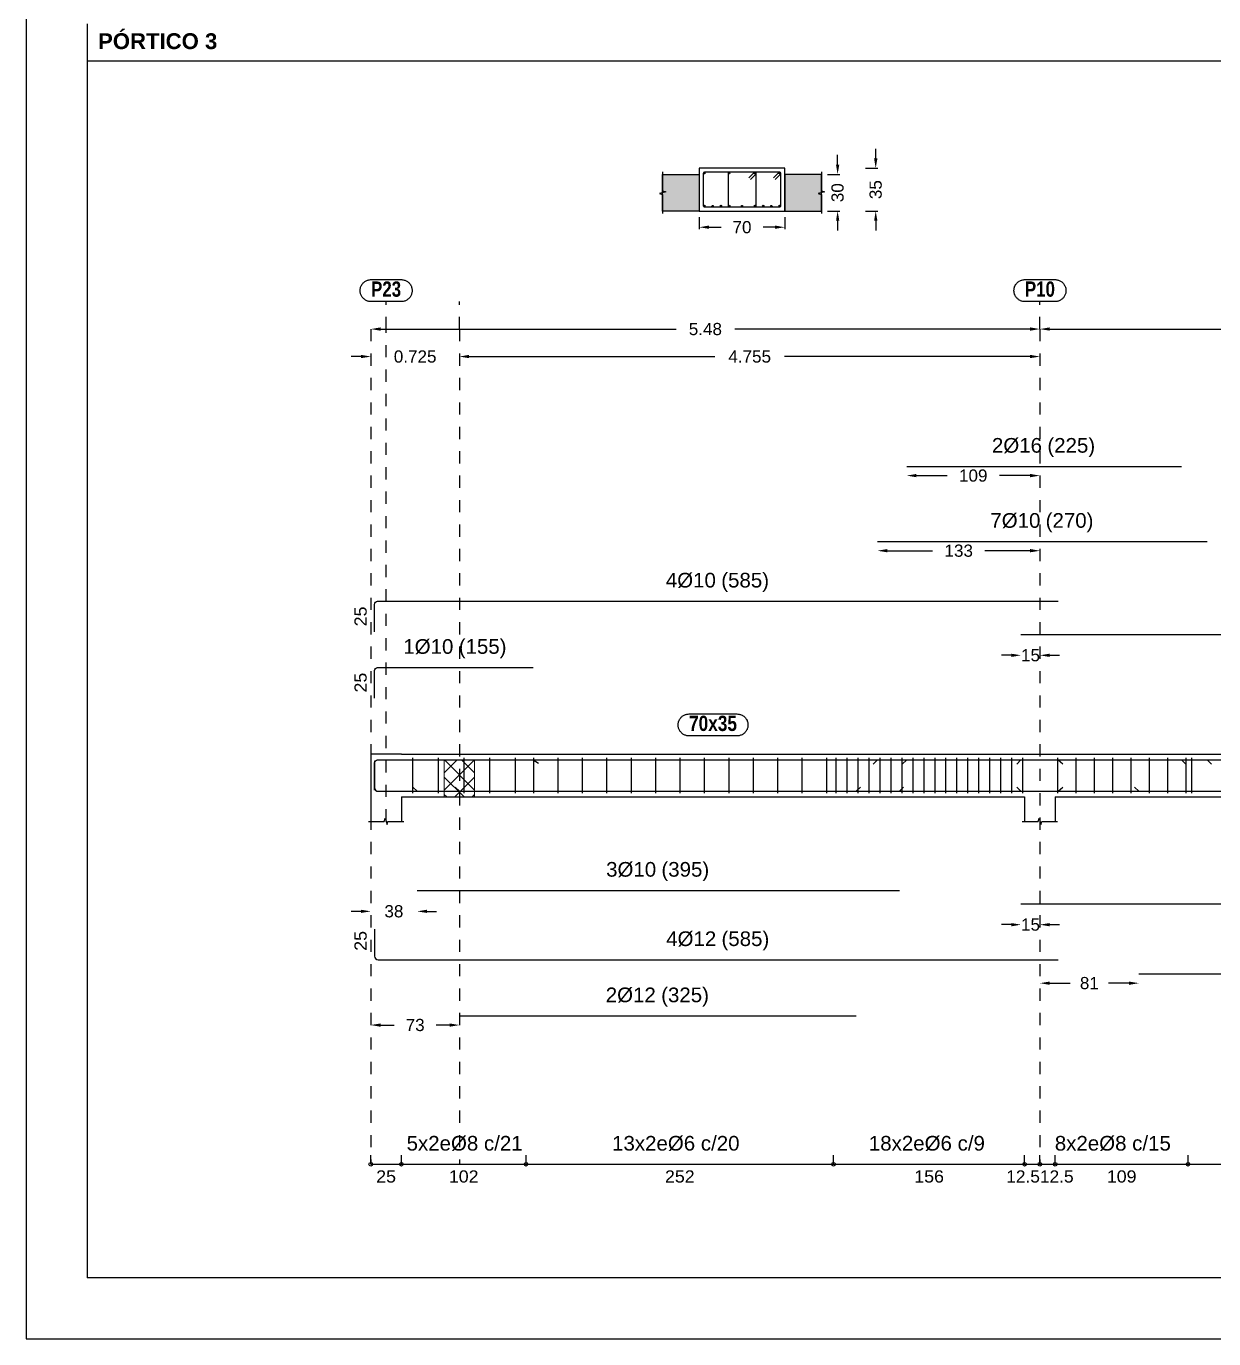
# Model space of a CAD drawing. Extents: x 2455 to 9764, y -806 to 181.
# Drawn here: x 5025.02 to 5034.75, y -409.26 to -398.52 of the extents above; entities that cross this region are included whole.
import ezdxf
from ezdxf.enums import TextEntityAlignment as Align

# ---------------------------------------------------------------- set-up
doc = ezdxf.new("R2010")
doc.units = 0
doc.header["$LTSCALE"] = 0.2
doc.header["$MEASUREMENT"] = 0
doc.linetypes.add('CYPE_RAYAPUNTO', pattern=[0.4125, 0.2025, -0.105, 0, -0.105])
doc.linetypes.add('PUNTOS2', pattern=[0.125, 0, -0.125])
doc.layers.add('01_cartela', color=6, linetype='CONTINUOUS', plot=False)
for name, color, linetype in [('01_cotas', 4, 'CONTINUOUS'), ('01_parcela', 7, 'CONTINUOUS'), ('01_primera', 5, 'CONTINUOUS'), ('01_texto cartela', 4, 'CONTINUOUS'), ('ALZ_CONT_NUDOS', 5, 'CONTINUOUS'), ('ALZ_CONT_VIG_HORMIGON', 5, 'CONTINUOUS'), ('ALZ_COT_COT_LIN_APOYOS', 120, 'CYPE_RAYAPUNTO'), ('ALZ_REF_REF_REFERENCIA', 3, 'CONTINUOUS'), ('ALZ_REF_TEXTO_REF_NOMBRE', 3, 'CONTINUOUS'), ('ARM_LONGITUDINAL_Ø10', 4, 'CONTINUOUS'), ('ARM_LONGITUDINAL_Ø12', 4, 'CONTINUOUS'), ('ARM_LONGITUDINAL_Ø16', 4, 'CONTINUOUS'), ('ARM_TRANSVERSAL_Ø6', 4, 'CONTINUOUS'), ('ARM_TRANSVERSAL_Ø8', 4, 'CONTINUOUS'), ('SEC_CONT_FORJADOS_SECCION', 8, 'CONTINUOUS'), ('SEC_CONT_VIG_HORMIGON_SECCION', 2, 'CONTINUOUS'), ('UNI_CORTANTES', 3, 'CONTINUOUS')]:
    doc.layers.add(name, color=color, linetype=linetype)
doc.layers.add('VIG_CARAS', color=5, linetype='CONTINUOUS', lineweight=9)
doc.styles.add('BERNARDO', font='GOTHICB.TTF')
doc.styles.add('CYPETXT_0.15', font='arial.ttf', dxfattribs={"height": 0.1})
doc.styles.add('Estilo1', font='swissel.ttf')
doc.styles.add('NIEVES2', font='sanss___.ttf')
doc.styles.add('NIEVES3', font='swisseb.ttf')
doc.styles.add('ROMANS', font='romans')
doc.dimstyles.new('DECIMAL-50', dxfattribs={"dimtxt": 0.08, "dimasz": 0.15, "dimexe": 0.05, "dimexo": 0.05, "dimgap": 0.09, "dimtad": 0, "dimzin": 0, "dimdsep": 46, "dimtxsty": 'ROMANS', "dimblk": 'DOTSMALL', "dimcen": 0.09, "dimclrt": 7, "dimadec": 0, "dimazin": 0, "dimtfac": 1.38, "dimtix": 1, "dimtofl": 0, "dimtmove": 2, "dimatfit": 3, "dimldrblk": 'OBLIQUE', "dimfxl": 1, "dimtolj": 1, "dimtzin": 0, "dimarcsym": 0})

# ---------------------------------------------------------------- blocks, each defined once
blk = doc.blocks.new('*D48')
at = {"layer": '01_cotas', "color": 0, "linetype": 'PUNTOS2', "lineweight": -2, "transparency": 16777216}
for p, q in [((5030.533, -400.079), (5030.533, -400.212)), ((5031.233, -400.079), (5031.233, -400.212))]:
    blk.add_line(p, q, dxfattribs=at)
at = {"layer": '01_cotas', "color": 0, "lineweight": -2, "transparency": 16777216}
for p, q in [((5030.613, -400.162), (5030.711, -400.162)), ((5031.153, -400.162), (5031.056, -400.162))]:
    blk.add_line(p, q, dxfattribs=at)
at = {"layer": '01_cotas', "color": 0, "transparency": 16777216}
for points in [[(5030.613, -400.148), (5030.613, -400.175), (5030.533, -400.162)], [(5031.153, -400.148), (5031.153, -400.175), (5031.233, -400.162)]]:
    blk.add_solid(points, dxfattribs=at)
at = {"layer": '01_cotas', "color": 5, "transparency": 16777216, "insert": (5030.883, -400.162), "char_height": 0.1, "attachment_point": 5, "style": 'Estilo1'}
blk.add_mtext('\\A1;70', dxfattribs=at)
blk = doc.blocks.new('*D49')
at = {"layer": '01_cotas', "color": 0, "lineweight": -2, "transparency": 16777216}
for p, q in [((5031.666, -399.649), (5031.666, -399.569)), ((5031.666, -400.109), (5031.666, -400.189))]:
    blk.add_line(p, q, dxfattribs=at)
at = {"layer": '01_cotas', "color": 0, "linetype": 'PUNTOS2', "lineweight": -2, "transparency": 16777216}
for p, q in [((5031.583, -399.729), (5031.716, -399.729)), ((5031.583, -400.029), (5031.716, -400.029))]:
    blk.add_line(p, q, dxfattribs=at)
at = {"layer": '01_cotas', "color": 0, "transparency": 16777216}
for points in [[(5031.653, -399.649), (5031.68, -399.649), (5031.666, -399.729)], [(5031.653, -400.109), (5031.68, -400.109), (5031.666, -400.029)]]:
    blk.add_solid(points, dxfattribs=at)
at = {"layer": '01_cotas', "color": 5, "transparency": 16777216, "insert": (5031.666, -399.879), "char_height": 0.1, "attachment_point": 5, "rotation": 90, "style": 'Estilo1'}
blk.add_mtext('\\A1;30', dxfattribs=at)
blk = doc.blocks.new('*D50')
at = {"layer": '01_cotas', "color": 0, "lineweight": -2, "transparency": 16777216}
for p, q in [((5031.978, -399.599), (5031.978, -399.519)), ((5031.978, -400.109), (5031.978, -400.189))]:
    blk.add_line(p, q, dxfattribs=at)
at = {"layer": '01_cotas', "color": 0, "linetype": 'PUNTOS2', "lineweight": -2, "transparency": 16777216}
for p, q in [((5031.895, -399.679), (5032.028, -399.679)), ((5031.895, -400.029), (5032.028, -400.029))]:
    blk.add_line(p, q, dxfattribs=at)
at = {"layer": '01_cotas', "color": 0, "transparency": 16777216}
for points in [[(5031.965, -399.599), (5031.992, -399.599), (5031.978, -399.679)], [(5031.965, -400.109), (5031.992, -400.109), (5031.978, -400.029)]]:
    blk.add_solid(points, dxfattribs=at)
at = {"layer": '01_cotas', "color": 5, "transparency": 16777216, "insert": (5031.978, -399.854), "char_height": 0.1, "attachment_point": 5, "rotation": 90, "style": 'Estilo1'}
blk.add_mtext('\\A1;35', dxfattribs=at)
blk = doc.blocks.new('*D57')
at = {"layer": '01_cotas', "color": 0, "lineweight": -2, "transparency": 16777216}
for p, q in [((5027.763, -401.221), (5027.683, -401.221)), ((5028.648, -401.221), (5028.728, -401.221))]:
    blk.add_line(p, q, dxfattribs=at)
at = {"layer": '01_cotas', "color": 0, "transparency": 16777216}
for points in [[(5027.763, -401.207), (5027.763, -401.234), (5027.843, -401.221)], [(5028.648, -401.207), (5028.648, -401.234), (5028.568, -401.221)]]:
    blk.add_solid(points, dxfattribs=at)
at = {"layer": '01_cotas', "color": 5, "transparency": 16777216, "insert": (5028.206, -401.221), "char_height": 0.1, "attachment_point": 5, "style": 'Estilo1'}
blk.add_mtext('\\A1;0.725', dxfattribs=at)
blk = doc.blocks.new('*D58')
at = {"layer": '01_cotas', "color": 0, "lineweight": -2, "transparency": 16777216}
for p, q in [((5028.648, -401.221), (5030.66, -401.221)), ((5033.243, -401.221), (5031.231, -401.221))]:
    blk.add_line(p, q, dxfattribs=at)
at = {"layer": '01_cotas', "color": 0, "transparency": 16777216}
for points in [[(5028.648, -401.207), (5028.648, -401.234), (5028.568, -401.221)], [(5033.243, -401.207), (5033.243, -401.234), (5033.323, -401.221)]]:
    blk.add_solid(points, dxfattribs=at)
at = {"layer": '01_cotas', "color": 5, "transparency": 16777216, "insert": (5030.946, -401.221), "char_height": 0.1, "attachment_point": 5, "style": 'Estilo1'}
blk.add_mtext('\\A1;4.755', dxfattribs=at)
blk = doc.blocks.new('*D61')
at = {"layer": '01_cotas', "color": 0, "lineweight": -2, "transparency": 16777216}
for p, q in [((5027.923, -400.996), (5030.343, -400.996)), ((5033.243, -400.996), (5030.823, -400.996))]:
    blk.add_line(p, q, dxfattribs=at)
at = {"layer": '01_cotas', "color": 0, "transparency": 16777216}
for points in [[(5027.923, -400.982), (5027.923, -401.009), (5027.843, -400.996)], [(5033.243, -400.982), (5033.243, -401.009), (5033.323, -400.996)]]:
    blk.add_solid(points, dxfattribs=at)
at = {"layer": '01_cotas', "color": 5, "transparency": 16777216, "insert": (5030.583, -400.996), "char_height": 0.1, "attachment_point": 5, "style": 'Estilo1'}
blk.add_mtext('\\A1;5.48', dxfattribs=at)
blk = doc.blocks.new('*D62')
at = {"layer": '01_cotas', "color": 0, "lineweight": -2, "transparency": 16777216}
for p, q in [((5033.403, -400.996), (5035.928, -400.996)), ((5038.934, -400.996), (5036.409, -400.996))]:
    blk.add_line(p, q, dxfattribs=at)
at = {"layer": '01_cotas', "color": 0, "transparency": 16777216}
for points in [[(5033.403, -400.982), (5033.403, -401.009), (5033.323, -400.996)], [(5038.934, -400.982), (5038.934, -401.009), (5039.014, -400.996)]]:
    blk.add_solid(points, dxfattribs=at)
at = {"layer": '01_cotas', "color": 5, "transparency": 16777216, "insert": (5036.168, -400.996), "char_height": 0.1, "attachment_point": 5, "style": 'Estilo1'}
blk.add_mtext('\\A1;5.69', dxfattribs=at)
blk = doc.blocks.new('*D64')
at = {"layer": '01_cotas', "color": 0, "lineweight": -2, "transparency": 16777216}
for p, q in [((5033.088, -403.667), (5033.008, -403.667)), ((5033.403, -403.667), (5033.483, -403.667))]:
    blk.add_line(p, q, dxfattribs=at)
at = {"layer": '01_cotas', "color": 0, "transparency": 16777216}
for points in [[(5033.088, -403.654), (5033.088, -403.681), (5033.168, -403.667)], [(5033.403, -403.654), (5033.403, -403.681), (5033.323, -403.667)]]:
    blk.add_solid(points, dxfattribs=at)
at = {"layer": '01_cotas', "color": 5, "transparency": 16777216, "insert": (5033.246, -403.667), "char_height": 0.1, "attachment_point": 5, "style": 'Estilo1'}
blk.add_mtext('\\A1;15', dxfattribs=at)
blk = doc.blocks.new('*D65')
at = {"layer": '01_cotas', "color": 0, "lineweight": -2, "transparency": 16777216}
for p, q in [((5033.088, -405.873), (5033.008, -405.873)), ((5033.403, -405.873), (5033.483, -405.873))]:
    blk.add_line(p, q, dxfattribs=at)
at = {"layer": '01_cotas', "color": 0, "transparency": 16777216}
for points in [[(5033.088, -405.86), (5033.088, -405.887), (5033.168, -405.873)], [(5033.403, -405.86), (5033.403, -405.887), (5033.323, -405.873)]]:
    blk.add_solid(points, dxfattribs=at)
at = {"layer": '01_cotas', "color": 5, "transparency": 16777216, "insert": (5033.246, -405.873), "char_height": 0.1, "attachment_point": 5, "style": 'Estilo1'}
blk.add_mtext('\\A1;15', dxfattribs=at)
blk = doc.blocks.new('*D66')
at = {"layer": '01_cotas', "color": 0, "lineweight": -2, "transparency": 16777216}
for p, q in [((5032.073, -402.811), (5032.444, -402.811)), ((5033.243, -402.811), (5032.872, -402.811))]:
    blk.add_line(p, q, dxfattribs=at)
at = {"layer": '01_cotas', "color": 0, "transparency": 16777216}
for points in [[(5032.073, -402.797), (5032.073, -402.824), (5031.993, -402.811)], [(5033.243, -402.797), (5033.243, -402.824), (5033.323, -402.811)]]:
    blk.add_solid(points, dxfattribs=at)
at = {"layer": '01_cotas', "color": 5, "transparency": 16777216, "insert": (5032.658, -402.811), "char_height": 0.1, "attachment_point": 5, "style": 'Estilo1'}
blk.add_mtext('\\A1;133', dxfattribs=at)
blk = doc.blocks.new('*D67')
at = {"layer": '01_cotas', "color": 0, "lineweight": -2, "transparency": 16777216}
for p, q in [((5032.312, -402.196), (5032.563, -402.196)), ((5033.243, -402.196), (5032.991, -402.196))]:
    blk.add_line(p, q, dxfattribs=at)
at = {"layer": '01_cotas', "color": 0, "transparency": 16777216}
for points in [[(5032.312, -402.182), (5032.312, -402.209), (5032.232, -402.196)], [(5033.243, -402.182), (5033.243, -402.209), (5033.323, -402.196)]]:
    blk.add_solid(points, dxfattribs=at)
at = {"layer": '01_cotas', "color": 5, "transparency": 16777216, "insert": (5032.777, -402.196), "char_height": 0.1, "attachment_point": 5, "style": 'Estilo1'}
blk.add_mtext('\\A1;109', dxfattribs=at)
blk = doc.blocks.new('*D70')
at = {"layer": '01_cotas', "color": 0, "lineweight": -2, "transparency": 16777216}
for p, q in [((5027.763, -405.764), (5027.683, -405.764)), ((5028.302, -405.764), (5028.382, -405.764))]:
    blk.add_line(p, q, dxfattribs=at)
at = {"layer": '01_cotas', "color": 0, "transparency": 16777216}
for points in [[(5027.763, -405.751), (5027.763, -405.777), (5027.843, -405.764)], [(5028.302, -405.751), (5028.302, -405.777), (5028.222, -405.764)]]:
    blk.add_solid(points, dxfattribs=at)
at = {"layer": '01_cotas', "color": 5, "transparency": 16777216, "insert": (5028.032, -405.764), "char_height": 0.1, "attachment_point": 5, "style": 'Estilo1'}
blk.add_mtext('\\A1;38', dxfattribs=at)
blk = doc.blocks.new('*D71')
at = {"layer": '01_cotas', "color": 0, "lineweight": -2, "transparency": 16777216}
for p, q in [((5027.923, -406.695), (5028.034, -406.695)), ((5028.489, -406.695), (5028.378, -406.695))]:
    blk.add_line(p, q, dxfattribs=at)
at = {"layer": '01_cotas', "color": 0, "transparency": 16777216}
for points in [[(5027.923, -406.682), (5027.923, -406.709), (5027.843, -406.695)], [(5028.489, -406.682), (5028.489, -406.709), (5028.569, -406.695)]]:
    blk.add_solid(points, dxfattribs=at)
at = {"layer": '01_cotas', "color": 5, "transparency": 16777216, "insert": (5028.206, -406.695), "char_height": 0.1, "attachment_point": 5, "style": 'Estilo1'}
blk.add_mtext('\\A1;73', dxfattribs=at)
blk = doc.blocks.new('*D72')
at = {"layer": '01_cotas', "color": 0, "lineweight": -2, "transparency": 16777216}
for p, q in [((5033.403, -406.352), (5033.57, -406.352)), ((5034.053, -406.352), (5033.886, -406.352))]:
    blk.add_line(p, q, dxfattribs=at)
at = {"layer": '01_cotas', "color": 0, "transparency": 16777216}
for points in [[(5033.403, -406.339), (5033.403, -406.366), (5033.323, -406.352)], [(5034.053, -406.339), (5034.053, -406.366), (5034.133, -406.352)]]:
    blk.add_solid(points, dxfattribs=at)
at = {"layer": '01_cotas', "color": 5, "transparency": 16777216, "insert": (5033.728, -406.352), "char_height": 0.1, "attachment_point": 5, "style": 'Estilo1'}
blk.add_mtext('\\A1;81', dxfattribs=at)

msp = doc.modelspace()

# ---------------------------------------------------------------- hatches: boundary and pattern name
at = {"layer": 'SEC_CONT_FORJADOS_SECCION', "true_color": 0xdad7d3}
for points in [[(5030.233, -399.729), (5030.533, -399.729), (5030.533, -400.029), (5030.233, -400.029)], [(5031.533, -399.729), (5031.233, -399.729), (5031.233, -400.029), (5031.533, -400.029)]]:
    msp.add_hatch(color=254, dxfattribs=at).paths.add_polyline_path(points)

# ---------------------------------------------------------------- linework, layer by layer
at = {"layer": '01_cartela', "color": 3}
msp.add_lwpolyline([(5025.021, -387.729), (5025.021, -409.264), (5055.659, -409.264), (5055.659, -387.729)], close=True, dxfattribs=at)
at = {"layer": '01_parcela', "color": 7, "ltscale": 2.5}
for p in [(5025.52, -398.496), (5047.884, -408.764)]:
    msp.add_line(p, (5025.521, -408.764), dxfattribs=at)
at = {"layer": '01_primera', "ltscale": 2.5}
msp.add_line((5025.52, -398.799), (5047.884, -398.799), dxfattribs=at)
at = {"layer": 'ALZ_CONT_NUDOS', "lineweight": 0}
for p, q in [((5028.443, -404.631), (5028.547, -404.527)), ((5028.443, -404.773), (5028.689, -404.527)), ((5028.693, -404.773), (5028.448, -404.527)), ((5028.693, -404.631), (5028.589, -404.527)), ((5028.607, -404.827), (5028.443, -404.664)), ((5028.53, -404.827), (5028.693, -404.664)), ((5028.465, -404.827), (5028.443, -404.806)), ((5028.672, -404.827), (5028.693, -404.806))]:
    msp.add_line(p, q, dxfattribs=at)
at = {"layer": 'ALZ_CONT_NUDOS'}
for p, q in [((5027.843, -404.827), (5027.843, -405.027)), ((5028.093, -404.827), (5028.093, -405.027)), ((5033.198, -404.827), (5033.198, -405.027)), ((5033.448, -404.827), (5033.448, -405.027))]:
    msp.add_line(p, q, dxfattribs=at)
for points in [[(5028.093, -404.477), (5027.843, -404.477), (5027.843, -404.827)], [(5033.198, -404.477), (5033.448, -404.477)], [(5027.823, -405.027), (5027.953, -405.027), (5027.961, -405.002), (5027.976, -405.052), (5027.983, -405.027), (5028.113, -405.027)], [(5033.178, -405.027), (5033.308, -405.027), (5033.316, -405.002), (5033.331, -405.052), (5033.338, -405.027), (5033.468, -405.027)]]:
    msp.add_lwpolyline(points, dxfattribs=at)
at = {"layer": 'ALZ_CONT_NUDOS', "lineweight": 0}
msp.add_lwpolyline([(5028.443, -404.527), (5028.443, -404.827), (5028.693, -404.827), (5028.693, -404.527), (5028.443, -404.527)], close=True, dxfattribs=at)
at = {"layer": 'ALZ_CONT_VIG_HORMIGON'}
for p, q in [((5028.093, -404.477), (5028.568, -404.477)), ((5028.568, -404.477), (5033.198, -404.477)), ((5033.448, -404.477), (5038.889, -404.477)), ((5028.093, -404.827), (5028.568, -404.827)), ((5028.568, -404.827), (5033.198, -404.827)), ((5033.448, -404.827), (5038.889, -404.827))]:
    msp.add_line(p, q, dxfattribs=at)
at = {"layer": 'ALZ_COT_COT_LIN_APOYOS'}
for p, q in [((5027.968, -400.996), (5027.968, -400.771)), ((5028.568, -400.996), (5028.568, -400.771)), ((5033.323, -400.996), (5033.323, -400.771)), ((5027.843, -400.996), (5027.843, -407.835)), ((5027.843, -400.996), (5027.843, -407.835)), ((5027.968, -405.027), (5027.968, -400.996)), ((5028.568, -400.996), (5028.568, -407.835)), ((5033.323, -400.996), (5033.323, -407.835))]:
    msp.add_line(p, q, dxfattribs=at)
at = {"layer": 'ALZ_REF_REF_REFERENCIA'}
for points in [[(5028.091, -400.591), (5028.097, -400.591), (5028.103, -400.592), (5028.109, -400.593), (5028.115, -400.594), (5028.121, -400.596), (5028.126, -400.598), (5028.132, -400.6), (5028.137, -400.603), (5028.142, -400.607), (5028.147, -400.61), (5028.152, -400.614), (5028.156, -400.618), (5028.16, -400.623), (5028.164, -400.627), (5028.167, -400.632), (5028.17, -400.638), (5028.173, -400.643), (5028.175, -400.648), (5028.177, -400.654), (5028.179, -400.66), (5028.18, -400.666), (5028.181, -400.672), (5028.181, -400.678), (5028.181, -400.684), (5028.181, -400.69), (5028.18, -400.696), (5028.179, -400.702), (5028.177, -400.707), (5028.175, -400.713), (5028.173, -400.719), (5028.17, -400.724), (5028.167, -400.729), (5028.164, -400.734), (5028.16, -400.739), (5028.156, -400.743), (5028.152, -400.748), (5028.147, -400.751), (5028.142, -400.755), (5028.137, -400.758), (5028.132, -400.761), (5028.126, -400.764), (5028.121, -400.766), (5028.115, -400.768), (5028.109, -400.769), (5028.103, -400.77), (5028.097, -400.771), (5028.091, -400.771), (5027.845, -400.771), (5027.839, -400.771), (5027.833, -400.77), (5027.827, -400.769), (5027.822, -400.768), (5027.816, -400.766), (5027.81, -400.764), (5027.805, -400.761), (5027.799, -400.758), (5027.794, -400.755), (5027.79, -400.751), (5027.785, -400.748), (5027.781, -400.743), (5027.777, -400.739), (5027.773, -400.734), (5027.77, -400.729), (5027.766, -400.724), (5027.764, -400.719), (5027.761, -400.713), (5027.759, -400.707), (5027.758, -400.702), (5027.757, -400.696), (5027.756, -400.69), (5027.755, -400.684), (5027.755, -400.678), (5027.756, -400.672), (5027.757, -400.666), (5027.758, -400.66), (5027.759, -400.654), (5027.761, -400.648), (5027.764, -400.643), (5027.766, -400.638), (5027.77, -400.632), (5027.773, -400.627), (5027.777, -400.623), (5027.781, -400.618), (5027.785, -400.614), (5027.79, -400.61), (5027.794, -400.607), (5027.799, -400.603), (5027.805, -400.6), (5027.81, -400.598), (5027.816, -400.596), (5027.822, -400.594), (5027.827, -400.593), (5027.833, -400.592), (5027.839, -400.591), (5027.845, -400.591), (5028.091, -400.591)], [(5033.446, -400.591), (5033.452, -400.591), (5033.458, -400.592), (5033.464, -400.593), (5033.47, -400.594), (5033.476, -400.596), (5033.481, -400.598), (5033.487, -400.6), (5033.492, -400.603), (5033.497, -400.607), (5033.502, -400.61), (5033.507, -400.614), (5033.511, -400.618), (5033.515, -400.623), (5033.519, -400.627), (5033.522, -400.632), (5033.525, -400.638), (5033.528, -400.643), (5033.53, -400.648), (5033.532, -400.654), (5033.534, -400.66), (5033.535, -400.666), (5033.536, -400.672), (5033.536, -400.678), (5033.536, -400.684), (5033.536, -400.69), (5033.535, -400.696), (5033.534, -400.702), (5033.532, -400.707), (5033.53, -400.713), (5033.528, -400.719), (5033.525, -400.724), (5033.522, -400.729), (5033.519, -400.734), (5033.515, -400.739), (5033.511, -400.743), (5033.507, -400.748), (5033.502, -400.751), (5033.497, -400.755), (5033.492, -400.758), (5033.487, -400.761), (5033.481, -400.764), (5033.476, -400.766), (5033.47, -400.768), (5033.464, -400.769), (5033.458, -400.77), (5033.452, -400.771), (5033.446, -400.771), (5033.2, -400.771), (5033.194, -400.771), (5033.188, -400.77), (5033.182, -400.769), (5033.176, -400.768), (5033.171, -400.766), (5033.165, -400.764), (5033.16, -400.761), (5033.154, -400.758), (5033.149, -400.755), (5033.144, -400.751), (5033.14, -400.748), (5033.136, -400.743), (5033.131, -400.739), (5033.128, -400.734), (5033.124, -400.729), (5033.121, -400.724), (5033.119, -400.719), (5033.116, -400.713), (5033.114, -400.707), (5033.113, -400.702), (5033.111, -400.696), (5033.111, -400.69), (5033.11, -400.684), (5033.11, -400.678), (5033.111, -400.672), (5033.111, -400.666), (5033.113, -400.66), (5033.114, -400.654), (5033.116, -400.648), (5033.119, -400.643), (5033.121, -400.638), (5033.124, -400.632), (5033.128, -400.627), (5033.131, -400.623), (5033.136, -400.618), (5033.14, -400.614), (5033.144, -400.61), (5033.149, -400.607), (5033.154, -400.603), (5033.16, -400.6), (5033.165, -400.598), (5033.171, -400.596), (5033.176, -400.594), (5033.182, -400.593), (5033.188, -400.592), (5033.194, -400.591), (5033.2, -400.591), (5033.446, -400.591)]]:
    msp.add_lwpolyline(points, close=True, dxfattribs=at)
at = {"layer": 'ALZ_REF_TEXTO_REF_NOMBRE', "color": 5}
msp.add_lwpolyline([(5030.842, -404.147), (5030.848, -404.148), (5030.854, -404.148), (5030.86, -404.149), (5030.866, -404.151), (5030.872, -404.152), (5030.877, -404.155), (5030.883, -404.157), (5030.888, -404.16), (5030.893, -404.163), (5030.898, -404.167), (5030.903, -404.171), (5030.907, -404.175), (5030.911, -404.179), (5030.915, -404.184), (5030.918, -404.189), (5030.921, -404.194), (5030.924, -404.2), (5030.926, -404.205), (5030.928, -404.211), (5030.93, -404.217), (5030.931, -404.222), (5030.932, -404.228), (5030.932, -404.234), (5030.932, -404.24), (5030.932, -404.246), (5030.931, -404.252), (5030.93, -404.258), (5030.928, -404.264), (5030.926, -404.27), (5030.924, -404.275), (5030.921, -404.281), (5030.918, -404.286), (5030.915, -404.291), (5030.911, -404.295), (5030.907, -404.3), (5030.903, -404.304), (5030.898, -404.308), (5030.893, -404.312), (5030.888, -404.315), (5030.883, -404.318), (5030.877, -404.32), (5030.872, -404.322), (5030.866, -404.324), (5030.86, -404.326), (5030.854, -404.327), (5030.848, -404.327), (5030.842, -404.327), (5030.449, -404.327), (5030.443, -404.327), (5030.437, -404.327), (5030.431, -404.326), (5030.426, -404.324), (5030.42, -404.322), (5030.414, -404.32), (5030.409, -404.318), (5030.403, -404.315), (5030.398, -404.312), (5030.394, -404.308), (5030.389, -404.304), (5030.385, -404.3), (5030.381, -404.295), (5030.377, -404.291), (5030.373, -404.286), (5030.37, -404.281), (5030.368, -404.275), (5030.365, -404.27), (5030.363, -404.264), (5030.362, -404.258), (5030.361, -404.252), (5030.36, -404.246), (5030.359, -404.24), (5030.359, -404.234), (5030.36, -404.228), (5030.361, -404.222), (5030.362, -404.217), (5030.363, -404.211), (5030.365, -404.205), (5030.368, -404.2), (5030.37, -404.194), (5030.373, -404.189), (5030.377, -404.184), (5030.381, -404.179), (5030.385, -404.175), (5030.389, -404.171), (5030.394, -404.167), (5030.398, -404.163), (5030.403, -404.16), (5030.409, -404.157), (5030.414, -404.155), (5030.42, -404.152), (5030.426, -404.151), (5030.431, -404.149), (5030.437, -404.148), (5030.443, -404.148), (5030.449, -404.147), (5030.842, -404.147)], close=True, dxfattribs=at)
at = {"layer": 'ARM_LONGITUDINAL_Ø10'}
for p, q in [((5029.173, -404.523), (5029.215, -404.551)), ((5031.993, -404.523), (5031.958, -404.559)), ((5033.168, -404.523), (5033.133, -404.559)), ((5033.473, -404.523), (5033.51, -404.557)), ((5034.693, -404.523), (5034.729, -404.559)), ((5028.222, -404.781), (5028.186, -404.746)), ((5032.172, -404.781), (5032.207, -404.746)), ((5033.168, -404.781), (5033.133, -404.746)), ((5034.133, -404.781), (5034.098, -404.746))]:
    msp.add_line(p, q, dxfattribs=at)
for points in [[(5031.993, -402.736), (5034.693, -402.736)], [(5027.873, -403.475), (5027.873, -403.25), (5027.875, -403.24), (5027.881, -403.232), (5027.889, -403.227), (5027.898, -403.225), (5033.473, -403.225)], [(5033.168, -403.496), (5039.168, -403.496)], [(5027.873, -404.017), (5027.873, -403.792), (5027.875, -403.783), (5027.881, -403.775), (5027.889, -403.769), (5027.898, -403.767), (5029.173, -403.767)], [(5027.873, -404.773), (5027.873, -404.548), (5027.875, -404.539), (5027.881, -404.531), (5027.889, -404.525), (5027.898, -404.523), (5033.473, -404.523)], [(5027.873, -404.773), (5027.873, -404.548), (5027.875, -404.539), (5027.881, -404.531), (5027.889, -404.525), (5027.898, -404.523), (5029.173, -404.523)], [(5031.993, -404.523), (5034.693, -404.523)], [(5033.168, -404.523), (5039.168, -404.523)], [(5028.222, -404.781), (5032.172, -404.781)], [(5033.168, -404.781), (5039.168, -404.781)], [(5034.133, -404.781), (5038.133, -404.781)], [(5028.222, -405.593), (5032.172, -405.593)], [(5033.168, -405.702), (5039.168, -405.702)], [(5034.133, -406.277), (5038.133, -406.277)]]:
    msp.add_lwpolyline(points, dxfattribs=at)
for centre in [(5030.574, -399.72), (5030.778, -399.72), (5030.989, -399.72), (5031.192, -399.72), (5030.642, -399.988), (5030.883, -399.988), (5031.124, -399.988)]:
    msp.add_circle(centre, 0.005, dxfattribs=at)
at = {"layer": 'ARM_LONGITUDINAL_Ø12'}
for p, q in [((5028.569, -404.781), (5028.534, -404.746)), ((5031.819, -404.781), (5031.854, -404.746)), ((5033.473, -404.781), (5033.51, -404.748))]:
    msp.add_line(p, q, dxfattribs=at)
for points in [[(5027.873, -404.531), (5027.873, -404.751), (5027.876, -404.763), (5027.882, -404.773), (5027.892, -404.779), (5027.903, -404.781), (5033.473, -404.781)], [(5028.569, -404.781), (5031.819, -404.781)], [(5027.873, -405.91), (5027.873, -406.13), (5027.876, -406.142), (5027.882, -406.151), (5027.892, -406.158), (5027.903, -406.16), (5033.473, -406.16)], [(5028.569, -406.62), (5031.819, -406.62)]]:
    msp.add_lwpolyline(points, dxfattribs=at)
for centre in [(5030.575, -399.987), (5030.71, -399.987), (5030.778, -399.987), (5030.989, -399.987), (5031.057, -399.987), (5031.191, -399.987)]:
    msp.add_circle(centre, 0.006, dxfattribs=at)
at = {"layer": 'ARM_LONGITUDINAL_Ø16'}
for p, q in [((5032.232, -404.523), (5032.196, -404.559)), ((5034.482, -404.523), (5034.517, -404.559))]:
    msp.add_line(p, q, dxfattribs=at)
for points in [[(5032.232, -402.121), (5034.482, -402.121)], [(5032.232, -404.523), (5034.482, -404.523)]]:
    msp.add_lwpolyline(points, dxfattribs=at)
at = {"layer": 'ARM_TRANSVERSAL_Ø6'}
for p, q in [((5029.174, -404.507), (5029.174, -404.797)), ((5029.374, -404.507), (5029.374, -404.797)), ((5029.574, -404.507), (5029.574, -404.797)), ((5029.774, -404.507), (5029.774, -404.797)), ((5029.974, -404.507), (5029.974, -404.797)), ((5030.174, -404.507), (5030.174, -404.797)), ((5030.374, -404.507), (5030.374, -404.797)), ((5030.574, -404.507), (5030.574, -404.797)), ((5030.774, -404.507), (5030.774, -404.797)), ((5030.974, -404.507), (5030.974, -404.797)), ((5031.174, -404.507), (5031.174, -404.797)), ((5031.374, -404.507), (5031.374, -404.797)), ((5031.574, -404.507), (5031.574, -404.797)), ((5031.651, -404.507), (5031.651, -404.797)), ((5031.741, -404.507), (5031.741, -404.797)), ((5031.831, -404.507), (5031.831, -404.797)), ((5031.921, -404.507), (5031.921, -404.797)), ((5032.011, -404.507), (5032.011, -404.797)), ((5032.101, -404.507), (5032.101, -404.797)), ((5032.191, -404.507), (5032.191, -404.797)), ((5032.281, -404.507), (5032.281, -404.797)), ((5032.371, -404.507), (5032.371, -404.797)), ((5032.461, -404.507), (5032.461, -404.797)), ((5032.551, -404.507), (5032.551, -404.797)), ((5032.641, -404.507), (5032.641, -404.797)), ((5032.731, -404.507), (5032.731, -404.797)), ((5032.821, -404.507), (5032.821, -404.797)), ((5032.911, -404.507), (5032.911, -404.797)), ((5033.001, -404.507), (5033.001, -404.797)), ((5033.091, -404.507), (5033.091, -404.797)), ((5033.181, -404.507), (5033.181, -404.797)), ((5034.565, -404.507), (5034.565, -404.797))]:
    msp.add_line(p, q, dxfattribs=at)
for points in [[(5031.155, -399.77), (5031.198, -399.727), (5031.199, -399.726), (5031.2, -399.724), (5031.2, -399.723), (5031.2, -399.721), (5031.2, -399.719), (5031.2, -399.717), (5031.199, -399.716), (5031.198, -399.714), (5031.196, -399.713), (5031.195, -399.713), (5031.193, -399.712), (5031.191, -399.712), (5030.575, -399.712), (5030.572, -399.713), (5030.569, -399.714), (5030.567, -399.717), (5030.566, -399.721), (5030.566, -399.987), (5030.567, -399.99), (5030.569, -399.993), (5030.572, -399.995), (5030.575, -399.996), (5031.191, -399.996), (5031.195, -399.995), (5031.198, -399.993), (5031.2, -399.99), (5031.2, -399.987), (5031.2, -399.721), (5031.2, -399.719), (5031.2, -399.717), (5031.199, -399.716), (5031.198, -399.714), (5031.196, -399.713), (5031.195, -399.713), (5031.193, -399.712), (5031.191, -399.712), (5031.19, -399.712), (5031.188, -399.713), (5031.186, -399.713), (5031.185, -399.714), (5031.142, -399.757)], [(5030.953, -399.77), (5030.995, -399.727), (5030.996, -399.726), (5030.997, -399.724), (5030.998, -399.723), (5030.998, -399.721), (5030.998, -399.719), (5030.997, -399.717), (5030.996, -399.716), (5030.995, -399.714), (5030.994, -399.713), (5030.992, -399.713), (5030.991, -399.712), (5030.989, -399.712), (5030.778, -399.712), (5030.774, -399.713), (5030.771, -399.714), (5030.769, -399.717), (5030.769, -399.721), (5030.769, -399.987), (5030.769, -399.99), (5030.771, -399.993), (5030.774, -399.995), (5030.778, -399.996), (5030.989, -399.996), (5030.992, -399.995), (5030.995, -399.993), (5030.997, -399.99), (5030.998, -399.987), (5030.998, -399.721), (5030.998, -399.719), (5030.997, -399.717), (5030.996, -399.716), (5030.995, -399.714), (5030.994, -399.713), (5030.992, -399.713), (5030.991, -399.712), (5030.989, -399.712), (5030.987, -399.712), (5030.986, -399.713), (5030.984, -399.713), (5030.983, -399.714), (5030.94, -399.757)]]:
    msp.add_lwpolyline(points, dxfattribs=at)
at = {"layer": 'ARM_TRANSVERSAL_Ø8'}
for p, q in [((5028.184, -404.507), (5028.184, -404.797)), ((5028.394, -404.507), (5028.394, -404.797)), ((5028.604, -404.507), (5028.604, -404.797)), ((5028.814, -404.507), (5028.814, -404.797)), ((5029.024, -404.507), (5029.024, -404.797)), ((5033.467, -404.507), (5033.467, -404.797)), ((5033.617, -404.507), (5033.617, -404.797)), ((5033.767, -404.507), (5033.767, -404.797)), ((5033.917, -404.507), (5033.917, -404.797)), ((5034.067, -404.507), (5034.067, -404.797)), ((5034.217, -404.507), (5034.217, -404.797)), ((5034.367, -404.507), (5034.367, -404.797)), ((5034.517, -404.507), (5034.517, -404.797))]:
    msp.add_line(p, q, dxfattribs=at)
at = {"layer": 'SEC_CONT_FORJADOS_SECCION'}
for points in [[(5030.233, -399.709), (5030.233, -399.864), (5030.258, -399.871), (5030.208, -399.886), (5030.233, -399.894), (5030.233, -400.049)], [(5031.533, -399.709), (5031.533, -399.864), (5031.558, -399.871), (5031.508, -399.886), (5031.533, -399.894), (5031.533, -400.049)], [(5030.233, -399.729), (5030.533, -399.729), (5030.533, -400.029), (5030.233, -400.029)], [(5031.533, -399.729), (5031.233, -399.729), (5031.233, -400.029), (5031.533, -400.029)]]:
    msp.add_lwpolyline(points, dxfattribs=at)
at = {"layer": 'SEC_CONT_FORJADOS_SECCION', "color": 254, "true_color": 0xdad7d3}
for points in [[(5030.233, -399.729), (5030.533, -399.729), (5030.533, -400.029), (5030.233, -400.029)], [(5031.533, -399.729), (5031.233, -399.729), (5031.233, -400.029), (5031.533, -400.029)]]:
    msp.add_lwpolyline(points, close=True, dxfattribs=at)
at = {"layer": 'SEC_CONT_VIG_HORMIGON_SECCION'}
msp.add_lwpolyline([(5031.233, -399.679), (5030.533, -399.679), (5030.533, -400.029), (5031.233, -400.029), (5031.233, -399.679)], close=True, dxfattribs=at)
at = {"layer": 'UNI_CORTANTES', "color": 2}
for p, q in [((5027.843, -407.835), (5027.843, -407.76)), ((5028.093, -407.835), (5028.093, -407.76)), ((5029.114, -407.835), (5029.114, -407.76)), ((5031.633, -407.835), (5031.633, -407.76)), ((5033.198, -407.835), (5033.198, -407.76)), ((5033.323, -407.835), (5033.323, -407.76)), ((5033.448, -407.835), (5033.448, -407.76)), ((5034.536, -407.835), (5034.536, -407.76))]:
    msp.add_line(p, q, dxfattribs=at)
for points in [[(5027.843, -407.835), (5028.093, -407.835), (5028.093, -407.76)], [(5028.093, -407.835), (5029.114, -407.835), (5029.114, -407.76)], [(5029.114, -407.835), (5031.633, -407.835), (5031.633, -407.76)], [(5031.633, -407.835), (5033.198, -407.835), (5033.198, -407.76)], [(5033.198, -407.835), (5033.323, -407.835), (5033.323, -407.76)], [(5033.323, -407.835), (5033.448, -407.835), (5033.448, -407.76)], [(5033.448, -407.835), (5034.536, -407.835), (5034.536, -407.76)], [(5034.536, -407.835), (5037.393, -407.835), (5037.393, -407.76)]]:
    msp.add_lwpolyline(points, dxfattribs=at)
for centre in [(5027.843, -407.835), (5028.093, -407.835), (5028.093, -407.835), (5029.114, -407.835), (5029.114, -407.835), (5031.633, -407.835), (5031.633, -407.835), (5033.198, -407.835), (5033.198, -407.835), (5033.323, -407.835), (5033.323, -407.835), (5033.448, -407.835), (5033.448, -407.835), (5034.536, -407.835), (5034.536, -407.835)]:
    msp.add_circle(centre, 0.015, dxfattribs=at)

# ---------------------------------------------------------------- texts
at = {"layer": '01_texto cartela', "color": 5, "style": 'NIEVES3'}
msp.add_text('PÓRTICO 3', height=0.1297, dxfattribs=at).set_placement((5025.609, -398.703))
at = {"layer": 'ALZ_REF_TEXTO_REF_NOMBRE', "color": 5, "style": 'BERNARDO'}
for s, width, p, p2 in [('P23', 0.841304, (5027.845, -400.731), (5028.091, -400.731)), ('P10', 0.841304, (5033.2, -400.731), (5033.446, -400.731)), ('70x35', 0.806421, (5030.449, -404.287), (5030.842, -404.287))]:
    msp.add_text(s, height=0.125, dxfattribs=dict(at, width=width)).set_placement(p, p2, align=Align.FIT)
at = {"layer": 'UNI_CORTANTES', "color": 4, "style": 'CYPETXT_0.15', "width": 1.042546}
for p, p2 in [((5027.809, -403.43), (5027.809, -403.268)), ((5027.809, -403.972), (5027.809, -403.81)), ((5027.809, -406.087), (5027.809, -405.925))]:
    msp.add_text('25', height=0.1, rotation=90, dxfattribs=at).set_placement(p, p2, align=Align.FIT)
at = {"layer": 'UNI_CORTANTES', "color": 2, "style": 'CYPETXT_0.15'}
for s, width, p, p2 in [('25', 1.042546, (5027.887, -407.985), (5028.049, -407.985)), ('102', 1.042546, (5028.482, -407.985), (5028.725, -407.985)), ('252', 1.042546, (5030.252, -407.985), (5030.495, -407.985)), ('156', 1.042546, (5032.294, -407.985), (5032.537, -407.985)), ('12.5', 1.015093, (5033.047, -407.985), (5033.323, -407.985)), ('12.5', 1.015093, (5033.323, -407.985), (5033.599, -407.985)), ('109', 1.042546, (5033.871, -407.985), (5034.114, -407.985))]:
    msp.add_text(s, height=0.1, dxfattribs=dict(at, width=width)).set_placement(p, p2, align=Align.FIT)
at = {"layer": 'VIG_CARAS', "color": 5, "style": 'NIEVES2'}
for s, p in [('2%%c16', (5032.93, -402.044)), ('(225)', (5033.384, -402.044)), ('7%%c10', (5032.917, -402.659)), ('(270)', (5033.37, -402.659)), ('4%%c10', (5030.259, -403.148)), ('(585)', (5030.713, -403.148)), ('1%%c10', (5028.109, -403.691)), ('(155)', (5028.563, -403.691)), ('3%%c10', (5029.77, -405.516)), ('(395)', (5030.223, -405.516)), ('4%%c12', (5030.262, -406.084)), ('(585)', (5030.715, -406.084)), ('2%%c12', (5029.767, -406.544)), ('(325)', (5030.221, -406.544))]:
    msp.add_text(s, height=0.12, dxfattribs=at).set_placement(p, align=Align.BOTTOM_LEFT)
at = {"layer": 'VIG_CARAS', "color": 4, "style": 'NIEVES2'}
for s, p in [('5x2e%%C8 c/21', (5028.136, -407.759)), ('13x2e%%c6 c/20', (5029.819, -407.759)), ('18x2e%%c6 c/9', (5031.922, -407.759)), ('8x2e%%C8 c/15', (5033.445, -407.759))]:
    msp.add_text(s, height=0.12, dxfattribs=at).set_placement(p, align=Align.BOTTOM_LEFT)

# ---------------------------------------------------------------- dimensions: what is measured, and where the dimension line sits
at = {"layer": '01_cotas', "color": 2}
for p1, p2, distance, text, picture, middle in [((5031.533, -400.029), (5031.533, -399.729), -0.133, '30', '*D49', (5031.666, -399.879)), ((5031.845, -400.029), (5031.845, -399.679), -0.133, '35', '*D50', (5031.978, -399.854)), ((5030.533, -400.029), (5031.233, -400.029), -0.133, '70', '*D48', (5030.883, -400.162)), ((5033.323, -400.996), (5027.843, -400.996), 0, '5.48', '*D61', (5030.583, -400.996)), ((5039.014, -400.996), (5033.323, -400.996), 0, '5.69', '*D62', (5036.168, -400.996)), ((5028.568, -401.221), (5027.843, -401.221), 0, '0.725', '*D57', (5028.206, -401.221)), ((5033.323, -401.221), (5028.568, -401.221), 0, '4.755', '*D58', (5030.946, -401.221)), ((5032.232, -402.196), (5033.323, -402.196), 0, '109', '*D67', (5032.777, -402.196)), ((5031.993, -402.811), (5033.323, -402.811), 0, '133', '*D66', (5032.658, -402.811)), ((5033.168, -403.667), (5033.323, -403.667), 0, '15', '*D64', (5033.246, -403.667)), ((5027.843, -405.764), (5028.222, -405.764), 0, '38', '*D70', (5028.032, -405.764)), ((5033.168, -405.873), (5033.323, -405.873), 0, '15', '*D65', (5033.246, -405.873)), ((5033.323, -406.352), (5034.133, -406.352), 0, '81', '*D72', (5033.728, -406.352)), ((5027.843, -406.695), (5028.569, -406.695), 0, '73', '*D71', (5028.206, -406.695))]:
    dim = msp.add_aligned_dim(p1=p1, p2=p2, distance=distance, text=text, dimstyle='DECIMAL-50', override={"dimtxt": 0.1, "dimasz": 0.08, "dimtxsty": 'Estilo1', "dimsah": 1, "dimclrt": 5, "dimfxl": 0.09, "dimarcsym": 2}, dxfattribs=at)
    dim.commit()
    dim.dimension.update_dxf_attribs({"geometry": picture, "text_midpoint": middle})

doc.saveas('drawing.dxf')
